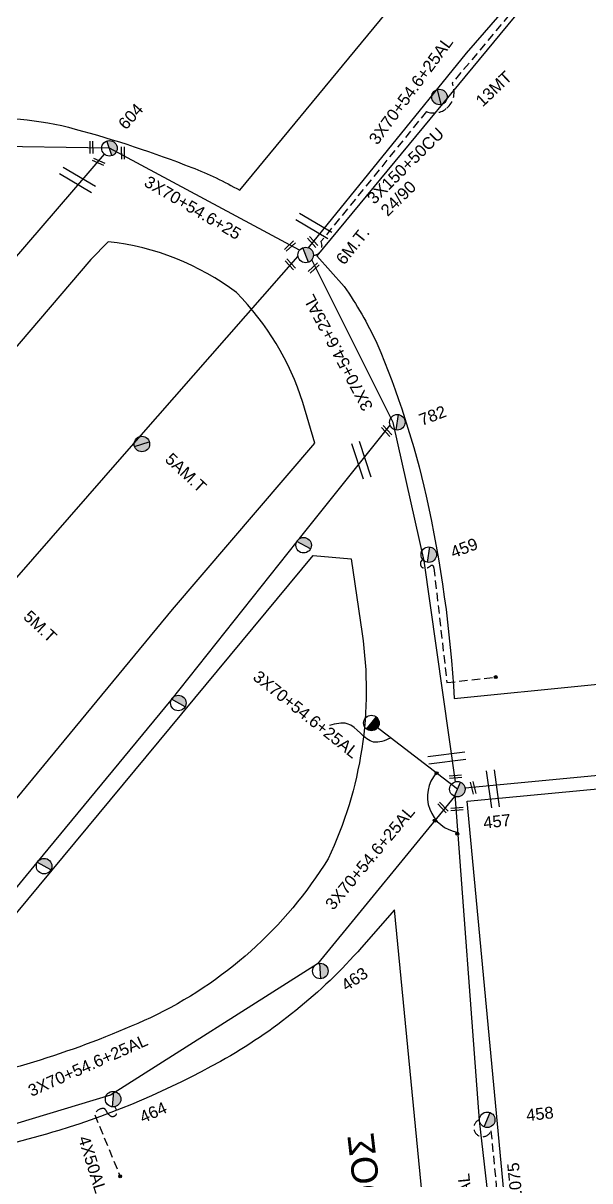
# Model space of a CAD drawing. Header units: millimetres. Extents: x 2999 to 5218, y 1863 to 2903.
# Drawn here: x 3461 to 3547.2, y 2039.3 to 2215.3 of the extents above; entities that cross this region are included whole.
import ezdxf

# ---------------------------------------------------------------- set-up
doc = ezdxf.new("R2010")
doc.units = ezdxf.units.MM
doc.header["$LTSCALE"] = 0.5
doc.linetypes.add('DASHED', pattern=[19.05, 12.7, -6.35])
for name, color, linetype in [('Άγνωστα', 7, 'Continuous'), ('Επιγραφές - Σχήματα', 7, 'Continuous'), ('Καλώδια ΧΤ   3x150+50CU', 7, 'DASHED'), ('Μηχανική τομή', 7, 'Continuous'), ('Στύλος Ξύλινος', 7, 'Continuous'), ('Στύλος Ξύλινος @ 1', 7, 'Continuous'), ('Στύλος ΦΜ', 7, 'Continuous'), ('Στύλος ΦΜ @ 1', 7, 'Continuous'), ('Συνδέσεις', 7, 'Continuous'), ('Συνεστραμμένα ΧΤ   3x70+54.6+25 AL', 7, 'SYN_LINE'), ('Τομή', 7, 'Continuous'), ('Υπόβαθρο ΔΕΗ', 7, 'Continuous'), ('Υπόγεια καλώδια Παροχών ΧΤ   .075', 7, 'DASHED'), ('Υπόγεια καλώδια Παροχών ΧΤ   4x50AL', 7, 'DASHED')]:
    doc.layers.add(name, color=color, linetype=linetype)
doc.styles.add('arial', font='ARIAL.TTF')
doc.styles.get("Standard").update_dxf_attribs({"font": 'ARIAL.TTF'})
doc.linetypes.add('SYN_LINE', pattern='A,0.5,-0.0001,["/\\/\\/\\/",Standard,S=0.1,R=0,X=0,Y=-0.05],-0.25', length=0.7501)

# ---------------------------------------------------------------- blocks, each defined once
blk = doc.blocks.new('ΜΗΧΑΝΙΚΗ ΤΟΜΗ')
at = {"layer": 'Μηχανική τομή', "ltscale": 40}
for p, q in [((-1.89, 0.78), (1.89, 0.78)), ((1.89, 0), (-1.89, 0))]:
    blk.add_line(p, q, dxfattribs=at)
blk = doc.blocks.new('ΥΠΑΡΧΩΝ ΤΣΙΜΕΝΤΕΝΙΟΣ ΣΤΥΛΟΣ')
at = {"layer": 'Στύλος ΦΜ'}
blk.add_hatch(color=7, dxfattribs=at).paths.add_polyline_path([(-1.29, -2.28, 0.574793), (2.62, 0, 0.268822), (1.3, 2.27)])
at = {"layer": 'Στύλος ΦΜ', "color": 7}
blk.add_line((-1.29, -2.28), (1.3, 2.27), dxfattribs=at)
blk.add_circle((0, 0), 2.62, dxfattribs=at)
at = {"layer": 'Στύλος ΦΜ', "flags": 4}
for tag, p in [('ΑΡΙΘΜΟΣ', (-4.68, 8.05)), ('ΤΥΠΟΣ', (-4.91, 3.03))]:
    blk.add_attdef(tag, p, '', height=4, dxfattribs=at)
blk = doc.blocks.new('ΤΟΜΗ')
at = {"layer": 'Τομή', "ltscale": 40}
for p, q in [((-5.68, 0), (5.68, 0)), ((5.68, -2.33), (-5.68, -2.33))]:
    blk.add_line(p, q, dxfattribs=at)
blk = doc.blocks.new('ΥΠΑΡΧΩΝ ΞΥΛΙΝΟΣ ΣΤΥΛΟΣ')
at = {"layer": 'Στύλος Ξύλινος'}
h = blk.add_hatch(color=7, dxfattribs=at)
h.paths.add_polyline_path([(-2.62, 0, 0.270008), (-1.29, -2.28), (1.3, 2.27, 0.576266)])
h.paths.add_polyline_path([(-1.29, -2.28, 0.574793), (2.62, 0, 0.268822), (1.3, 2.27)])
at = {"layer": 'Στύλος Ξύλινος', "color": 7}
blk.add_line((-1.29, -2.28), (1.3, 2.27), dxfattribs=at)
blk.add_circle((0, 0), 2.62, dxfattribs=at)
at = {"layer": 'Στύλος Ξύλινος', "flags": 4}
for tag, p in [('ΑΡΙΘΜΟΣ', (-4.91, 8.6)), ('ΤΥΠΟΣ', (-4.85, 3.39))]:
    blk.add_attdef(tag, p, '', height=4, dxfattribs=at)
blk = doc.blocks.new('_ΣΥΝΔΕΣΗ')
at = {"layer": 'Συνδέσεις', "linetype": 'SYN_LINE', "ltscale": 40}
blk.add_hatch(color=256, dxfattribs=at).paths.add_polyline_path([(0.5, -0.01, 1), (-0.5, -0.01, 1)])
at = {"layer": 'Συνδέσεις'}
blk.add_circle((0, -0.01), 0.5, dxfattribs=at)

msp = doc.modelspace()

# ---------------------------------------------------------------- linework, layer by layer
at = {"layer": 'Άγνωστα', "color": 30, "linetype": 'DASHED', "ltscale": 0.2}
msp.add_lwpolyline([(3521.77, 2133.86), (3521.56, 2133.53, 0.75489), (3522.49, 2132.51, 0.037288), (3523.03, 2132.83, -0.686723), (3523.51, 2132.5), (3525.49, 2115.07), (3532.92, 2115.92)], format="xyb", dxfattribs=at)
at = {"layer": 'Επιγραφές - Σχήματα', "color": 7, "linetype": 'Continuous', "ltscale": 0.2}
msp.add_arc((3528.05, 2097.75), 5.51, 139.2393, 260.9815, dxfattribs=at)
msp.add_spline([(3516.97, 2106.65), (3514.35, 2106.04), (3510.32, 2108.83), (3507.66, 2108.57)], degree=3, dxfattribs=at)
at = {"layer": 'Καλώδια ΧΤ   3x150+50CU', "color": 30, "ltscale": 0.2}
msp.add_lwpolyline([(3518.18, 2263.05), (3518.13, 2262.23, 0.242972), (3519.11, 2260.03, 0.280953), (3527.14, 2258.99), (3539.72, 2252.55), (3555.69, 2240.71), (3544.12, 2226.35), (3544.11, 2226.03, -0.501884), (3541.85, 2224.4), (3541.1, 2223.85), (3526.27, 2206.17), (3526.41, 2205.79, -0.3073), (3525.5, 2202.41, -0.278062), (3522.38, 2201.87), (3506.34, 2182.13), (3506.46, 2181.53, -0.490057), (3505.19, 2180.05, -80.209028)], format="xyb", dxfattribs=at)
at = {"layer": 'Συνεστραμμένα ΧΤ   3x70+54.6+25 AL', "color": 85, "ltscale": 20}
msp.add_line((3527.09, 2098.87), (3514.01, 2108.93), dxfattribs=at)
at = {"layer": 'Συνεστραμμένα ΧΤ   3x70+54.6+25 AL', "color": 27, "ltscale": 20}
msp.add_lwpolyline([(3504.45, 2181.18), (3528.49, 2210.73), (3541.45, 2225.72)], dxfattribs=at)
at = {"layer": 'Συνεστραμμένα ΧΤ   3x70+54.6+25 AL', "color": 2, "ltscale": 20}
for points in [[(3474.16, 2196.29), (3434.48, 2196.92)], [(3503.09, 2180.82), (3474.16, 2196.29)], [(3457.21, 2127.84), (3476.11, 2149.4), (3502.85, 2179.88)], [(3724.13, 2119.74), (3686.65, 2115.33), (3667.49, 2112.87), (3642.32, 2110.16), (3607.58, 2106.12), (3589.5, 2104.63), (3555.45, 2101.64), (3528.26, 2099.01)]]:
    msp.add_lwpolyline(points, dxfattribs=at)
at = {"layer": 'Συνεστραμμένα ΧΤ   3x70+54.6+25 AL', "color": 133, "ltscale": 20}
msp.add_lwpolyline([(3418.67, 2131.82), (3473.39, 2195.4)], dxfattribs=at)
at = {"layer": 'Συνεστραμμένα ΧΤ   3x70+54.6+25 AL', "color": 30, "ltscale": 20}
msp.add_lwpolyline([(3526.81, 2100.02), (3522.06, 2133.57), (3517.3, 2154.59), (3510.36, 2168.51), (3504.93, 2179.35)], dxfattribs=at)
at = {"layer": 'Συνεστραμμένα ΧΤ   3x70+54.6+25 AL', "color": 1, "linetype": 'SYN_LINE', "ltscale": 20}
for points in [[(3503.08, 2136.96), (3516.85, 2154.23)], [(3384.73, 1993.15), (3410.77, 2024.57), (3443.31, 2063.56), (3463.19, 2087.75), (3483.54, 2112.43), (3502.72, 2136.51)]]:
    msp.add_lwpolyline(points, dxfattribs=at)
at = {"layer": 'Συνεστραμμένα ΧΤ   3x70+54.6+25 AL', "color": 85, "ltscale": 20}
for points in [[(3526.63, 2097.79), (3505.83, 2072.34), (3474.34, 2052.38), (3450.45, 2045.17)], [(3537.27, 1992.12), (3534.18, 2015.78), (3530.45, 2048.54), (3526.76, 2098.09)]]:
    msp.add_lwpolyline(points, dxfattribs=at)
at = {"layer": 'Υπόβαθρο ΔΕΗ'}
for points in [[(3493.97, 2189.91), (3531.01, 2234.78), (3523.27, 2239.59), (3510.95, 2245.6), (3498.26, 2251.09, 0.058429), (3479.1, 2256.83, 0.033432), (3464.6, 2258.39, 0.006262), (3446.16, 2258.91), (3417.42, 2256.54), (3379.21, 2252.99), (3381.18, 2220.31), (3382.9, 2197.01), (3407.24, 2198.05), (3410.91, 2198.53), (3415.25, 2198.6), (3421.72, 2199.24, -0.028944), (3431.55, 2199.63, 0.015825), (3436.5, 2199.7, 0.01012), (3452.12, 2200.74, -0.088407), (3468.96, 2199.22, -0.026139), (3486.68, 2193.38, -0.03634), (3493.97, 2189.91, 0.263958)], [(3526.59, 2112.64), (3546.93, 2114.71), (3571.33, 2117.18), (3587.81, 2118.87), (3585.91, 2135.99, 0.029512), (3576.47, 2174.74, 0.085035), (3545.78, 2221.19, 0.032287), (3542.27, 2224.19), (3505.72, 2179.92), (3509.88, 2175.29, -0.040166), (3514.83, 2166.68, -0.045126), (3522.34, 2143.42, -0.041323), (3526.59, 2112.64, 6.741713)], [(3471.33, 2179.4), (3409.1, 2106.59), (3396.85, 2092, 0.346679), (3396.6, 2083.84), (3405.27, 2074.36), (3411.78, 2068.51), (3421.68, 2061.8), (3423.42, 2060.93, 0.333152), (3430.66, 2062.23), (3449.34, 2084.53), (3483.77, 2126.2), (3505.41, 2151.49), (3503.57, 2157.65, 0.118604), (3493.49, 2174.35, 0.134875), (3473.99, 2182.09), (3471.33, 2179.4)], [(3445.42, 2062.52), (3505.16, 2134.42), (3510.94, 2133.9), (3512.6, 2122.5, -0.148178), (3507.43, 2088.31, -0.144566), (3480.39, 2064.14, -0.058804), (3448.28, 2053.81), (3445.42, 2062.52)], [(3526.13, 1991.83), (3517.54, 2080.56), (3512.5, 2074.82, -0.08568), (3491.06, 2057.51, -0.05259), (3466.46, 2047.01, -0.028145), (3451.28, 2043.27, -0.076834), (3437.89, 2042.83, -0.004272), (3429.54, 2043.92), (3392.79, 1999.05), (3414.13, 1994.95), (3433.77, 1992.12), (3467.16, 1989.69), (3488.76, 1989.06), (3503.61, 1989.54), (3517.12, 1990.24), (3526.16, 1991.49), (3526.13, 1991.83)]]:
    msp.add_lwpolyline(points, format="xyb", dxfattribs=at)
msp.add_lwpolyline([(3528.56, 2097.06), (3554.83, 2099.53), (3581.51, 2102.04), (3589.07, 2102.9), (3592.39, 2073.71), (3599.72, 1998.82), (3599.82, 1997.09), (3591.03, 1996.28), (3589.67, 1997.35), (3538.34, 1993.03), (3528.56, 2097.06)], dxfattribs=at)
at = {"layer": 'Υπόγεια καλώδια Παροχών ΧΤ   .075', "color": 85, "ltscale": 0.2}
msp.add_lwpolyline([(3530.45, 2048.65, 1.545326), (3532.19, 2046.93), (3533.39, 2034.62)], format="xyb", dxfattribs=at)
msp.add_lwpolyline([(3530.45, 2048.65), (3530.45, 2048.65)], dxfattribs=at)
at = {"layer": 'Υπόγεια καλώδια Παροχών ΧΤ   4x50AL', "color": 85, "ltscale": 0.2}
msp.add_lwpolyline([(3474.98, 2050.62), (3475.24, 2050.07, -0.805831), (3474.21, 2049.28, -0.113936), (3473.6, 2050.1, 0.299157), (3473.21, 2050.35, 0.326023), (3471.92, 2049.4), (3475.79, 2040.03)], format="xyb", dxfattribs=at)

# ---------------------------------------------------------------- block references
at = {"layer": 'Μηχανική τομή'}
for p, xscale, yscale, zscale, rotation in [((3471.22, 2196.42), 0.4999999999999997, 0.4999999999999997, 0.4999999999999997, 270.577947933592), ((3476.02, 2195.57), 0.4999999999999997, 0.4999999999999997, 0.4999999999999997, 270.577947933592), ((3472.43, 2194.05), 0.4999999999999997, 0.4999999999999997, 0.4999999999999997, 335.1559766085775), ((3501.75, 2181.28), 0.4999999999999996, 0.4999999999999996, 0.4999999999999996, 42.76191703139985), ((3505.22, 2182.19), 0.4999999999999993, 0.4999999999999993, 0.4999999999999993, 132.9464639555496), ((3501.81, 2178.78), 0.4999999999999993, 0.4999999999999993, 0.4999999999999993, 132.9464639555496), ((3505.37, 2177.94), 0.4999999999999996, 0.4999999999999996, 0.4999999999999996, 42.76191703139985), ((3516.46, 2153.45), 0.4999999999999993, 0.4999999999999993, 0.4999999999999993, 132.9464639555496), ((3526.83, 2100.58), 0.4999999999999995, 0.4999999999999995, 0.4999999999999995, 5.158736128121816), ((3529.67, 2099.14), 0.4999999999999994, 0.4999999999999994, 0.4999999999999994, 103.7374015777385), ((3525.03, 2096.22), 0.4999999999999993, 0.4999999999999993, 0.4999999999999993, 132.9464639555496), ((3527.05, 2095.67), 0.4999999999999995, 0.4999999999999995, 0.4999999999999995, 5.158736128121816)]:
    msp.add_blockref('ΜΗΧΑΝΙΚΗ ΤΟΜΗ', p, dxfattribs=dict(at, xscale=xscale, yscale=yscale, zscale=zscale, rotation=rotation))
at = {"layer": 'Στύλος Ξύλινος @ 1', "ltscale": 40}
ref = msp.add_blockref('ΥΠΑΡΧΩΝ ΞΥΛΙΝΟΣ ΣΤΥΛΟΣ', (3524.36, 2204.09), dxfattribs=dict(at, xscale=0.4499999999998163, yscale=0.4499999999998163, zscale=0.4499999999998163, rotation=43.47531673525719))
ref.add_attrib('ΤΥΠΟΣ', '13MT', (3530.91, 2202.47), dxfattribs={"layer": 'Στύλος Ξύλινος', "height": 1.8, "rotation": 43.4753, "flags": 4})
ref = msp.add_blockref('ΥΠΑΡΧΩΝ ΞΥΛΙΝΟΣ ΣΤΥΛΟΣ', (3479.1, 2151.34), dxfattribs=dict(at, xscale=0.4499999999998181, yscale=0.4499999999998181, zscale=0.4499999999998181, rotation=316.9716539023241))
ref.add_attrib('ΤΥΠΟΣ', '5AM.T', (3482.47, 2148.84), dxfattribs={"layer": 'Στύλος Ξύλινος', "height": 1.8, "rotation": 316.9717, "flags": 4})
ref = msp.add_blockref('ΥΠΑΡΧΩΝ ΞΥΛΙΝΟΣ ΣΤΥΛΟΣ', (3457.55, 2127.41), dxfattribs=dict(at, xscale=0.449999999999818, yscale=0.449999999999818, zscale=0.449999999999818, rotation=316.9716539023241))
ref.add_attrib('ΤΥΠΟΣ', '5M.T', (3460.92, 2124.91), dxfattribs={"layer": 'Στύλος Ξύλινος', "height": 1.8, "rotation": 316.9717, "flags": 4})
at = {"layer": 'Στύλος ΦΜ @ 1', "ltscale": 40}
ref = msp.add_blockref('ΥΠΑΡΧΩΝ ΤΣΙΜΕΝΤΕΝΙΟΣ ΣΤΥΛΟΣ', (3474.16, 2196.29), dxfattribs=dict(at, xscale=0.449999999999818, yscale=0.449999999999818, zscale=0.449999999999818, rotation=48.43029161376137))
ref.add_attrib('ΤΥΠΟΣ', '604', (3476.67, 2198.98), dxfattribs={"layer": 'Στύλος ΦΜ', "height": 1.8, "rotation": 48.4303, "flags": 4})
ref = msp.add_blockref('ΥΠΑΡΧΩΝ ΤΣΙΜΕΝΤΕΝΙΟΣ ΣΤΥΛΟΣ', (3504.01, 2180.08), dxfattribs=dict(at, xscale=0.449999999999818, yscale=0.449999999999818, zscale=0.449999999999818, rotation=51.45077400007288))
ref.add_attrib('ΤΥΠΟΣ', '6M.T.', (3509.86, 2178.43), dxfattribs={"layer": 'Στύλος ΦΜ', "height": 1.8, "rotation": 51.4508, "flags": 4})
ref = msp.add_blockref('ΥΠΑΡΧΩΝ ΤΣΙΜΕΝΤΕΝΙΟΣ ΣΤΥΛΟΣ', (3517.95, 2154.65), dxfattribs=dict(at, xscale=0.449999999999818, yscale=0.449999999999818, zscale=0.449999999999818, rotation=21.01270797918616))
ref.add_attrib('ΤΥΠΟΣ', '782', (3521.67, 2154.08), dxfattribs={"layer": 'Στύλος ΦΜ', "height": 1.8, "rotation": 21.0127, "flags": 4})
at = {"layer": 'Στύλος ΦΜ @ 1', "ltscale": 40, "xscale": 0.449999999999818, "yscale": 0.449999999999818, "zscale": 0.449999999999818}
for p, rotation in [((3503.7, 2135.96), 90.57296713480032), ((3484.63, 2111.98), 90.57296713480032), ((3514.01, 2108.93), 351.0926500797684), ((3464.22, 2087.18), 90.57296713480032)]:
    msp.add_blockref('ΥΠΑΡΧΩΝ ΤΣΙΜΕΝΤΕΝΙΟΣ ΣΤΥΛΟΣ', p, dxfattribs=dict(at, rotation=rotation))
at = {"layer": 'Στύλος ΦΜ @ 1', "ltscale": 40}
ref = msp.add_blockref('ΥΠΑΡΧΩΝ ΤΣΙΜΕΝΤΕΝΙΟΣ ΣΤΥΛΟΣ', (3522.74, 2134.53), dxfattribs=dict(at, xscale=0.449999999999818, yscale=0.449999999999818, zscale=0.449999999999818, rotation=21.01270797918616))
ref.add_attrib('ΤΥΠΟΣ', '459', (3526.47, 2133.96), dxfattribs={"layer": 'Στύλος ΦΜ', "height": 1.8, "rotation": 21.0127, "flags": 4})
ref = msp.add_blockref('ΥΠΑΡΧΩΝ ΤΣΙΜΕΝΤΕΝΙΟΣ ΣΤΥΛΟΣ', (3527.09, 2098.88), dxfattribs=dict(at, xscale=0.449999999999818, yscale=0.449999999999818, zscale=0.449999999999818, rotation=6.449163497314141))
ref.add_attrib('ΤΥΠΟΣ', '457', (3531.13, 2092.87), dxfattribs={"layer": 'Στύλος ΦΜ', "height": 1.8, "rotation": 6.4492, "flags": 4})
ref = msp.add_blockref('ΥΠΑΡΧΩΝ ΤΣΙΜΕΝΤΕΝΙΟΣ ΣΤΥΛΟΣ', (3506.24, 2071.24), dxfattribs=dict(at, xscale=0.449999999999818, yscale=0.449999999999818, zscale=0.449999999999818, rotation=33.84912863288199))
ref.add_attrib('ΤΥΠΟΣ', '463', (3510.2, 2068.11), dxfattribs={"layer": 'Στύλος ΦΜ', "height": 1.8, "rotation": 33.8491, "flags": 4})
ref = msp.add_blockref('ΥΠΑΡΧΩΝ ΤΣΙΜΕΝΤΕΝΙΟΣ ΣΤΥΛΟΣ', (3474.72, 2051.77), dxfattribs=dict(at, xscale=0.449999999999818, yscale=0.449999999999818, zscale=0.449999999999818, rotation=24.05719950834141))
ref.add_attrib('ΤΥΠΟΣ', '464', (3479.26, 2048.09), dxfattribs={"layer": 'Στύλος ΦΜ', "height": 1.8, "rotation": 24.0572, "flags": 4})
ref = msp.add_blockref('ΥΠΑΡΧΩΝ ΤΣΙΜΕΝΤΕΝΙΟΣ ΣΤΥΛΟΣ', (3531.63, 2048.63), dxfattribs=dict(at, xscale=0.449999999999818, yscale=0.449999999999818, zscale=0.449999999999818, rotation=6.449163497314141))
ref.add_attrib('ΤΥΠΟΣ', '458', (3537.65, 2048.41), dxfattribs={"layer": 'Στύλος ΦΜ', "height": 1.8, "rotation": 6.4492, "flags": 4})
at = {"layer": 'Συνδέσεις', "xscale": 0.4500000000000455, "yscale": 0.4500000000000455, "zscale": 0.4500000000000455}
for p in [(3532.92, 2115.92), (3523.92, 2101.32), (3523.65, 2094.1), (3527.07, 2092.12), (3475.79, 2040.04)]:
    msp.add_blockref('_ΣΥΝΔΕΣΗ', p, dxfattribs=at)
at = {"layer": 'Τομή', "xscale": 0.4999999999999998, "yscale": 0.4999999999999998, "zscale": 0.4999999999999998}
for p, rotation in [((3469.59, 2191.96), 329.5571920305813), ((3505.53, 2184.98), 329.5571920305813), ((3513.03, 2149.06), 288.5426134320339), ((3525.4, 2104.19), 7.340174174060672), ((3533.06, 2099.01), 278.1323438962213)]:
    msp.add_blockref('ΤΟΜΗ', p, dxfattribs=dict(at, rotation=rotation))

# ---------------------------------------------------------------- texts
at = {"layer": 'Άγνωστα', "ltscale": 40, "insert": (3515.23, 2187.1), "char_height": 1.8, "width": 17.1868, "attachment_point": 1, "rotation": 44.6358, "style": 'arial'}
msp.add_mtext('24/90', dxfattribs=at)
at = {"layer": 'Επιγραφές - Σχήματα', "insert": (3513.97, 2014.83), "char_height": 4, "width": 15.1545, "attachment_point": 1, "rotation": 96.5959}
msp.add_mtext('ΠΑΡΝΗΘΟΣ', dxfattribs=at)
at = {"layer": 'Καλώδια ΧΤ   3x150+50CU', "ltscale": 0.2, "insert": (3513.17, 2188.95), "char_height": 1.8, "width": 17.1868, "attachment_point": 1, "rotation": 44.6358, "style": 'arial'}
msp.add_mtext('3X150+50CU', dxfattribs=at)
at = {"layer": 'Συνεστραμμένα ΧΤ   3x70+54.6+25 AL', "ltscale": 20, "char_height": 1.8, "width": 17.1868, "attachment_point": 1, "style": 'arial'}
for insert, rotation in [((3513.47, 2197.76), 53.5311), ((3512.73, 2156.14), 117.883), ((3529, 2020.9), 95.5761)]:
    msp.add_mtext('3X70+54.6+25AL', dxfattribs=dict(at, insert=insert, rotation=rotation))
at = {"layer": 'Συνεστραμμένα ΧΤ   3x70+54.6+25 AL', "ltscale": 40, "char_height": 1.8, "width": 17.1868, "attachment_point": 1, "style": 'arial'}
for s, insert, rotation in [('3X70+54.6+25', (3480.19, 2192.22), 329.5716), ('3X70+54.6+25AL', (3496.96, 2117.06), 321.4404), ('3X70+54.6+25AL', (3506.82, 2081.53), 50.1153), ('3X70+54.6+25AL', (3461.56, 2053.75), 23.9204)]:
    msp.add_mtext(s, dxfattribs=dict(at, insert=insert, rotation=rotation))
at = {"layer": 'Υπόγεια καλώδια Παροχών ΧΤ   .075', "ltscale": 40, "insert": (3535.13, 2037.16), "char_height": 1.8, "width": 17.1868, "attachment_point": 1, "rotation": 95.8093, "style": 'arial'}
msp.add_mtext('.075', dxfattribs=at)
at = {"layer": 'Υπόγεια καλώδια Παροχών ΧΤ   4x50AL', "ltscale": 0.2, "insert": (3471.1, 2046.38), "char_height": 1.8, "width": 17.1868, "attachment_point": 1, "rotation": 287.2683, "style": 'arial'}
msp.add_mtext('4X50AL', dxfattribs=at)

doc.saveas('drawing.dxf')
